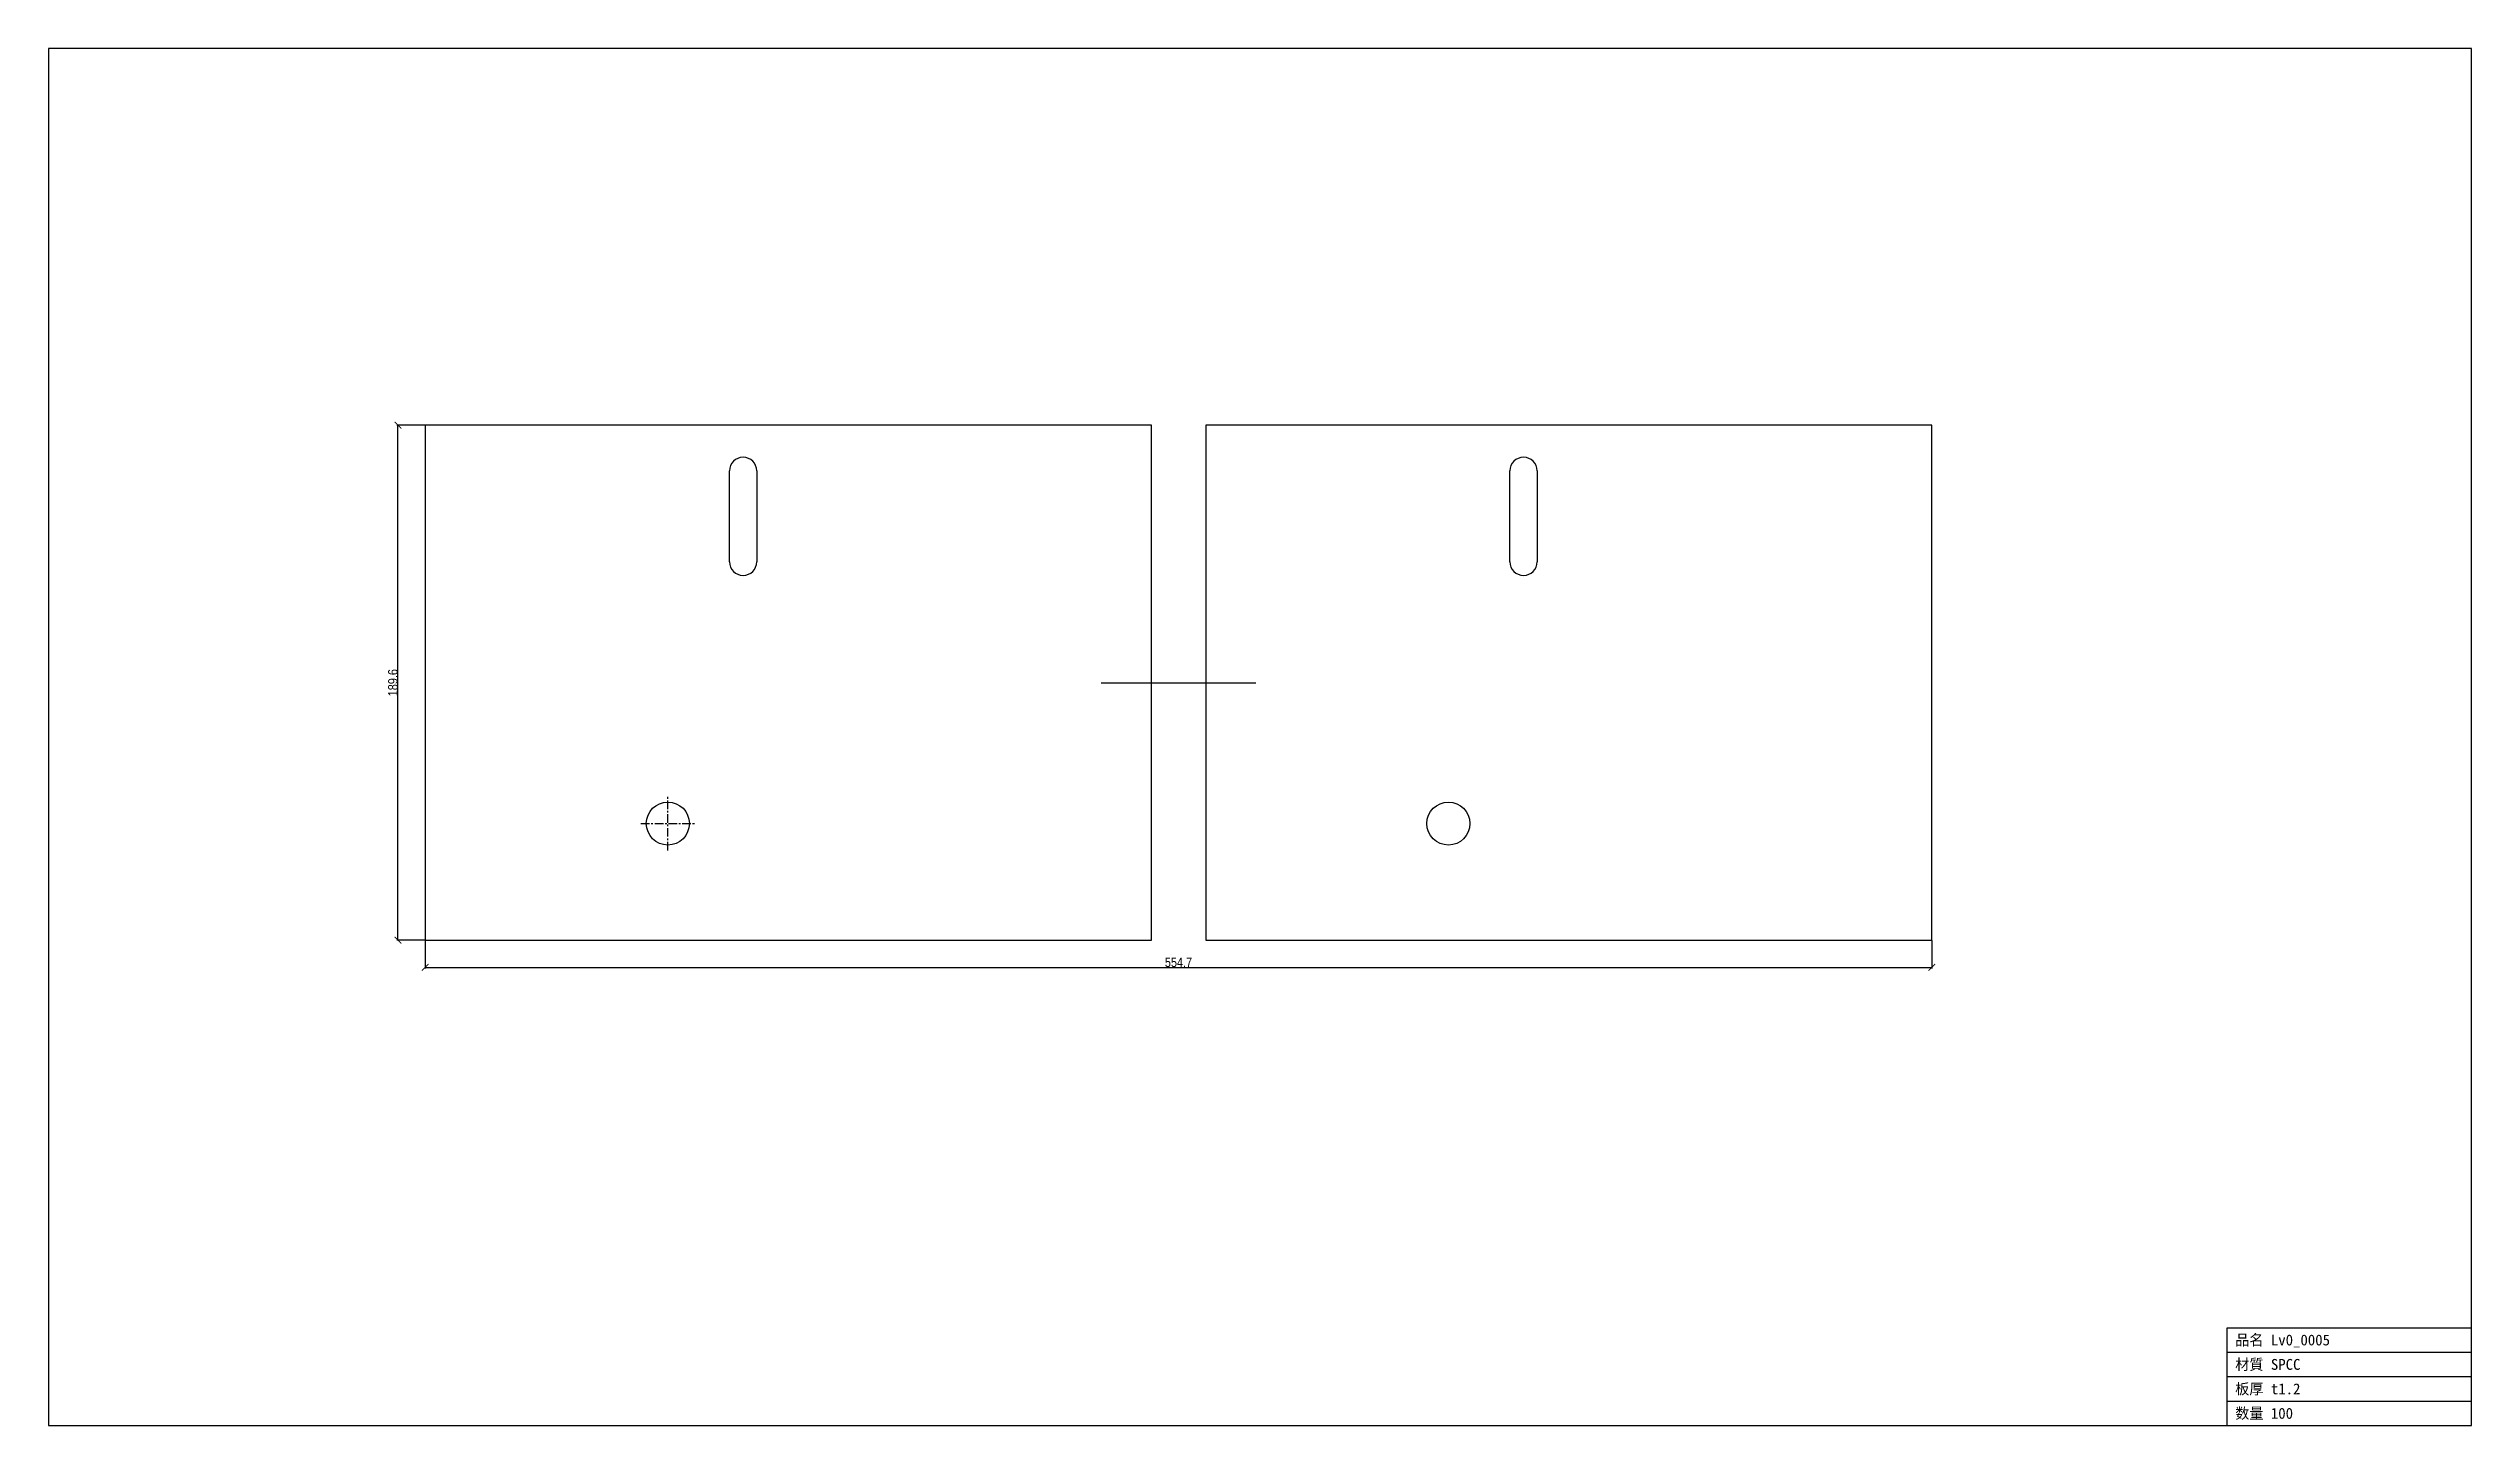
# Model space of a CAD drawing. Header units: millimetres. Extents: x -139 to 753, y -179 to 328.
import ezdxf

# ---------------------------------------------------------------- set-up
doc = ezdxf.new("R2010")
doc.units = ezdxf.units.MM
doc.linetypes.add('CENTER', pattern=[5.08, 3.175, -0.635, 0.635, -0.635])
for name, color, linetype in [('ケガキ', 7, 'Continuous'), ('中心線', 7, 'Continuous'), ('図枠', 7, 'Continuous'), ('外形', 7, 'Continuous'), ('寸法', 7, 'Continuous'), ('文字', 7, 'Continuous')]:
    doc.layers.add(name, color=color, linetype=linetype)
doc.styles.add('OpenSansCondensed-Light', font='OpenSansCondensed-Light.ttf')
doc.dimstyles.new('EZDXF', dxfattribs={"dimtxt": 0.25, "dimasz": 0.175, "dimexe": 0.375, "dimexo": 0.125, "dimgap": 0.1, "dimtad": 1, "dimlfac": 100, "dimzin": 12, "dimdsep": 46, "dimtxsty": 'OpenSansCondensed-Light', "dimblk": 'ARCHTICK', "dimcen": 2.5, "dimazin": 3, "dimtfac": 0.5, "dimtmove": 2, "dimatfit": 3})

# ---------------------------------------------------------------- blocks, each defined once
blk = doc.blocks.new('_ARCHTICK')
at = {"color": 0, "linetype": 'BYBLOCK', "const_width": 0.15}
blk.add_lwpolyline([(-0.5, -0.5), (0.5, 0.5)], dxfattribs=at)

msp = doc.modelspace()

# ---------------------------------------------------------------- linework, layer by layer
at = {"layer": 'ケガキ'}
msp.add_line((248.92, 94.8), (305.8, 94.8), dxfattribs=at)
at = {"layer": '中心線', "color": 1, "linetype": 'CENTER'}
for p, q in [((89.35, 33.04), (89.35, 52.87)), ((79.44, 42.95), (99.27, 42.95))]:
    msp.add_line(p, q, dxfattribs=at)
at = {"layer": '図枠'}
for p, q in [((753.4, 328.28), (-138.68, 328.28)), ((-138.68, 328.28), (-138.68, -178.68)), ((753.4, -178.68), (753.4, 328.28)), ((663.4, -178.68), (663.4, -142.68)), ((663.4, -142.68), (753.4, -142.68)), ((663.4, -151.68), (753.4, -151.68)), ((663.4, -160.68), (753.4, -160.68)), ((663.4, -169.68), (753.4, -169.68)), ((-138.68, -178.68), (753.4, -178.68))]:
    msp.add_line(p, q, dxfattribs=at)
at = {"layer": '外形'}
for p, q in [((267.36, 189.61), (0, 189.61)), ((0, 189.61), (0, 0)), ((267.36, 0), (267.36, 189.61)), ((554.72, 189.61), (287.36, 189.61)), ((287.36, 189.61), (287.36, 0)), ((554.72, 0), (554.72, 189.61)), ((112.01, 139.34), (112.01, 172.74)), ((122.08, 172.74), (122.08, 139.34)), ((399.37, 139.34), (399.37, 172.74)), ((409.44, 172.74), (409.44, 139.34)), ((0, 0), (267.36, 0)), ((287.36, 0), (554.72, 0))]:
    msp.add_line(p, q, dxfattribs=at)
for centre in [(89.35, 42.95), (376.71, 42.95)]:
    msp.add_circle(centre, 7.92, dxfattribs=at)
for centre, start, end in [((117.04, 172.74), 0, -180), ((404.4, 172.74), 0, -180), ((117.04, 139.34), 180, 0), ((404.4, 139.34), 180, 0)]:
    msp.add_arc(centre, 5.03, start, end, dxfattribs=at)

# ---------------------------------------------------------------- texts
at = {"layer": '文字'}
for s, p in [('品名 Lv0_0005', (666.4, -149.18)), ('材質 SPCC', (666.4, -158.18)), ('板厚 t1.2', (666.4, -167.18)), ('数量 100', (666.4, -176.18))]:
    msp.add_text(s, height=4, dxfattribs=at).set_placement(p)

# ---------------------------------------------------------------- dimensions: what is measured, and where the dimension line sits
at = {"layer": '寸法'}
msp.add_linear_dim(base=(-10, 0), p1=(0, 0), p2=(0, 189.61), angle=90, dimstyle='EZDXF', override={"dimtxt": 3.5, "dimasz": 2.5, "dimdec": 1, "dimlfac": 1}, dxfattribs=at).render()
msp.add_linear_dim(base=(0, -10), p1=(0, 0), p2=(554.72, 0), dimstyle='EZDXF', override={"dimtxt": 3.5, "dimasz": 2.5, "dimdec": 1, "dimlfac": 1}, dxfattribs=at).render()

doc.saveas('drawing.dxf')
